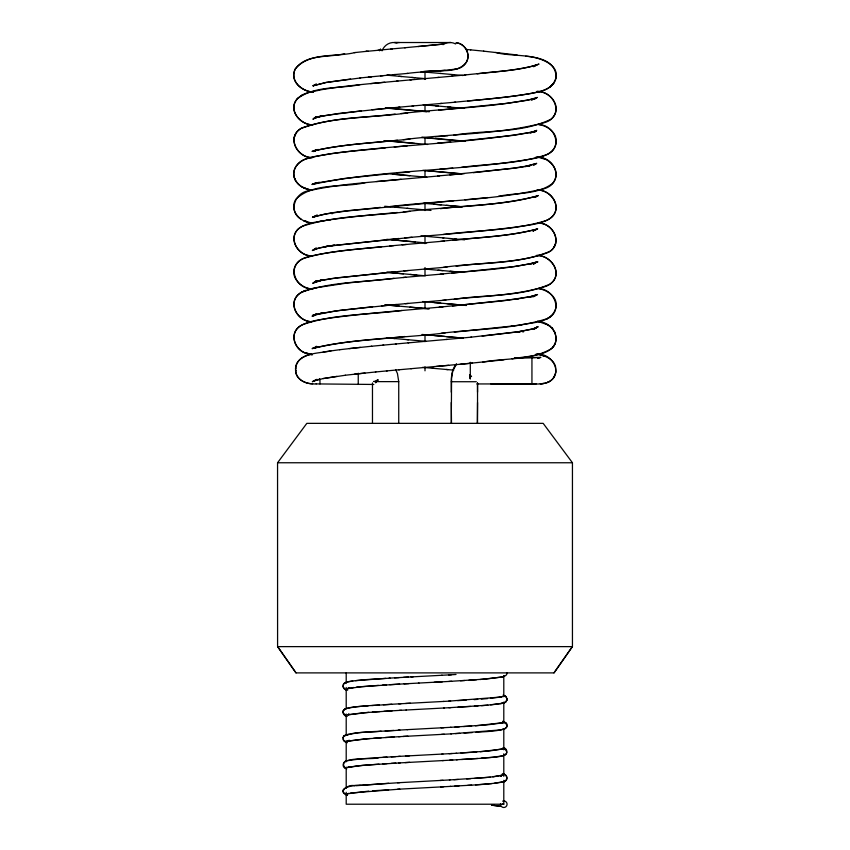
<?xml version="1.0" encoding="UTF-8"?>
<svg xmlns="http://www.w3.org/2000/svg" width="850" height="850" viewBox="0 0 850 850"><rect width="100%" height="100%" fill="white"/><g stroke="black" fill="none" stroke-linecap="round" stroke-linejoin="round"><path stroke-width="1.27" d="M451.265 392.137C451.52 382.744 449.799 371.864 456.291 364.013M477.317 423.353L477.53 402.539M470.294 362.302L470.294 379.036L469.625 375.201L471.569 376.571L469.604 375.222L470.231 377.496M347.661 690.211C342.741 690.359 341.126 683.06 346.407 682.21C360.729 679.129 375.583 679.373 390.129 678.098M312.832 124.961C300.103 124.631 287.449 110.171 297.277 98.717C314.978 85.595 339.309 88.804 359.996 84.681M293.877 109.48L293.941 108.141M294.004 106.792L294.079 105.453M347.002 716.316C331.882 706.095 364.353 706.594 368.294 705.787M343.103 711.206L342.964 712.799M451.276 423.353L451.573 378.176L452.795 370.919L456.45 364.14M502.573 721.289C520.593 731.988 479.241 731.521 476.021 732.339M506.536 723.562L507.057 725.082L506.377 727.451L505.049 728.684L500.969 729.874L450.861 733.879M505.899 701.718L506.876 700.124M507.025 699.168L505.909 696.564L503.136 695.173M506.844 700.389L507.057 698.902M344.314 735.856C341.137 738.257 344.112 742.602 347.438 742.666M343.283 737.131L343.496 740.339L346.194 742.347M407.681 112.933C372.321 117.948 334.783 115.876 301.027 128.509C285.897 137.392 297.489 157.792 312.343 157.728M443.307 267.399C478.656 261.981 516.758 265.158 550.194 251.26C563.295 241.761 552.362 222.987 538.209 222.934M512.051 358.806C526.756 355.767 562.966 356.703 554.731 332.095M467.797 101.001C489.047 98.897 510.351 97.027 531.399 93.404C539.006 91.736 547.899 90.376 553.021 83.927C565.441 65.822 539.484 56.822 525.619 56.249M379.727 50.596L380.471 49.088M379.663 50.724L380.152 49.672M294.217 137.477L294.748 136.255M295.237 134.98L295.768 133.769M553.796 247.403L554.423 246.128M554.954 244.97L555.581 243.684M375.721 382.84L375.902 382.511M380.311 49.374L379.939 50.107L365.808 51.436L368.231 51.202M553.956 377.134L555.847 372.162L555.592 366.828M343.772 736.344C354.928 730.841 368.889 733.061 381.087 731.17M554.455 344.547L555.188 343.326M553.116 346.864L553.839 345.663M545.264 383.233C564.326 377.804 555.114 353.759 537.391 354.025M343.134 737.396L343.921 736.079M553.616 377.666L554.147 376.805M553.966 672.892L572.337 646.627M572.411 646.627L554.03 672.892L295.97 672.892L277.589 646.627L277.557 462.761L306.829 423.353L543.171 423.353L572.443 462.761L572.443 646.627L277.557 646.627M553.786 377.389C549.058 384.614 539.452 384.126 531.941 383.945L476.85 383.945M377.177 380.619L376.082 382.149L378.006 379.939L375.711 380.949M376.614 380.683L377.549 380.237L376.146 380.821M549.748 87.422L554.274 82.556M533.715 66.789L535.372 65.014M519.764 325.051C532.036 322.32 550.619 323.266 555.645 308.848C559.034 298.244 548.463 290.349 539.187 288.766M316.328 346.248L314.585 347.947L316.519 346.821L312.078 348.649C355.513 337.981 400.966 338.47 445.177 332.924M504.826 781.256C509.108 779.365 506.334 773.659 502.329 773.776M348.957 687.724L347.491 688.681L353.781 687.48M349.084 687.629L347.459 688.691L361.377 686.673L399.638 684.101M303.397 291.401C285.781 298.966 295.099 321.002 311.631 321.746M315.562 314.213L313.682 315.902L314.882 314.861M533.545 264.095L535.33 262.501L533.109 263.543L537.912 261.874C505.973 269.811 472.717 270.534 440.119 274.221M533.449 264.18L537.072 261.757L530.559 263.851L533.003 263.309L514.197 266.56L451.934 273.147M316.317 280.829L314.967 282.009L316.986 280.882L312.672 283.284L322.66 279.947L318.314 280.851L331.787 278.556L395.462 271.671M345.015 708.996L343.729 710.026M315.456 150.025L313.565 151.566L318.283 149.451L313.809 150.822C345.376 143.778 377.899 142.534 409.976 139.092M490.652 704.894L500.82 703.609L505.176 702.259M533.959 296.576L536.021 294.971L530.304 296.958M344.76 735.526C362.44 730.511 381.639 731.988 399.882 730.054M348.649 740.679L349.138 740.297L347.671 741.402L349.966 740.488L347.682 741.062L370.101 738.501M504.847 702.525L506.239 701.452M316.381 116.631L312.885 119.244L317.528 116.928L315.159 117.799L325.89 115.419L361.452 110.829M534.331 132.143L536.339 130.634L529.986 132.876L534.363 131.75L514.207 135.267L459.712 141.121M343.793 736.259L345.281 735.122M348.776 740.509L347.788 741.253L363.981 738.979L400.191 736.61M315.987 116.843L313.979 118.331L321.204 116.004L316.466 117.109L338.81 113.433L386.389 108.364M533.811 132.515L536.743 130.347L531.133 132.589L535.617 131.431C467.404 143.831 397.63 144.341 329.014 154.041C317.741 156.549 302.791 156.177 295.736 166.898C289.021 178.075 300.517 189.104 311.366 190.326M297.277 98.717L299.062 97.399M301.187 95.763L302.919 94.488M315.244 84.766L313.013 85.818L316.328 83.884M316.051 280.978L313.937 282.498L320.949 280.288L316.381 281.276L337.121 277.812L408.266 270.512M315.977 380.035L316.625 379.589L312.322 381.724L316.965 379.302M533.587 165.431L536.701 163.327L525.491 166.558L530.113 165.718L516.131 167.971L449.841 174.877M348.957 766.7L347.862 767.423L363.003 765.308L400.35 762.854M534.374 98.866L535.936 97.824M348.808 766.785L347.703 767.518L356.362 765.946L378.983 764.139M378.006 379.939L377.315 380.364M534.448 197.402L537.413 196.063C493.68 207.018 447.78 206.252 403.24 211.979M315.456 215.996L312.471 217.292L325.274 214.03L346.513 211.002L453.677 200.738M532.822 296.894L537.529 294.536L529.667 296.82L516.141 299.168M546.794 318.962L548.739 317.73M549.015 317.539L551.002 316.274M533.715 329.375L537.997 326.719L533.173 328.865L516.789 332.095L520.657 331.489L470.719 337.216M315.531 215.932L317.178 214.912M533.704 329.375L537.869 326.836L532.791 328.971L516.141 332.191L520.041 331.596L482.163 336.09M535.054 229.798L533.311 230.817L537.689 228.863C506.111 237.299 472.94 237.596 440.598 241.411M534.459 66.077L536.605 65.153C513.081 71.294 488.559 72.239 464.504 75.044M314.744 183.664L316.636 182.58L311.897 184.503C384.349 169.139 459.499 171.403 532.483 158.748C541.981 157.133 554.646 153.871 556.229 142.598C557.196 132.441 547.368 125.704 538.316 124.451M315.361 183.207L313.023 184.482L315.424 183.377M534.884 197.359L538.347 195.521C506.802 205.094 472.972 204.542 440.406 208.675M547.666 382.341L549.355 381.48M534.884 229.936L532.822 231.009L537.136 229.086C509.777 236.364 481.121 237.023 453.103 240.284M316.03 215.496L312.598 217.249C334.528 210.673 357.776 210.184 380.375 207.357M314.904 347.682L317.252 346.524L312.917 348.33C342.89 340.733 374.127 339.989 404.749 336.515M534.916 98.589L537.317 97.421L528.264 100.13L505.888 103.466L438.589 110.192M303.322 291.465L311.854 288.586M300.964 292.591L305.713 290.307M314.181 151.098L316.498 150.025L312.024 151.417C339.904 144.319 368.964 143.459 397.449 140.218M494.243 783.317L504.284 781.501M535.468 65.652L539.017 64.037C519.254 70.996 497.749 70.975 477.147 73.823M503.721 781.766L505.399 781.001M537.338 358.339L538.741 357.797L537.976 358.062M537.444 358.286L540.887 357.404L514.888 357.701M501.553 749.381L502.69 748.935L489.441 750.964L455.908 753.302M501.362 749.466L502.531 749.009L480.271 751.729M502.594 703.205C507.716 703.322 508.481 695.799 503.285 695.215M536.127 163.625L526.469 166.111L512.508 168.3L473.322 172.688M347.661 793.762L368.762 791.095M533.364 99.238L531.346 99.971L536.074 98.302C491.746 107.674 446.048 108.375 401.147 113.517M316.104 314.224L312.481 315.435L334.772 311.068L372.629 306.733M500.661 723.393L502.69 722.723L475.447 725.794M502.669 729.502L503.476 729.247M503.912 729.088L504.719 728.832M500.788 723.35L502.031 722.957L486.774 724.923L450.415 727.334M314.479 315.063L322.511 312.949L320.142 313.501L341.052 310.229L396.397 304.481M347.831 793.688L349.074 793.305M538.39 357.914L540.143 357.489M312.97 184.099L319.154 182.272M318.208 379.642L314.309 380.811L323.138 378.569L345.429 375.243M311.344 354.291C304.119 355.672 295.672 360.177 295.598 368.528C297.468 352.038 319.356 353.664 331.096 350.827M501.383 696.862L499.375 697.34L502.339 696.649L501.086 696.947M420.569 72.261C434.488 67.894 456.567 75.82 466.501 61.976C470.794 54.357 465.332 43.956 456.748 42.808M530.464 296.947L534.002 296.055L503.519 300.815L439.089 307.179M346.109 734.825L347.161 734.57M347.384 734.506L348.415 734.251M448.938 707.721L487.114 705.213L502.084 703.311M314.319 288.033L347.129 283.039L405.928 277.249M309.379 289.17L316.689 287.481M500.852 703.609L503.848 702.907M316.784 182.973L344.675 178.436L388.429 173.867M503.487 676.77L486.296 679.012L448.811 681.445M544.977 383.297L540.239 383.817L543.628 383.499M502.616 676.982L480.059 679.501M410.082 211.342C374.446 216.006 337.174 215.146 302.759 226.1C286.62 233.038 295.269 255.659 310.962 255.722M323.138 378.569L336.993 376.348M350.54 792.997L399.829 789.129M454.909 69.264L456.939 68.924M319.494 221.457L323.786 220.777M326.591 220.331L330.586 219.704M323.096 352.017L339.936 349.669M352.782 680.988C349.318 681.594 342.433 681.636 343.092 686.8M454.304 332.106L513.241 325.933M518.213 298.881L452.391 305.979M511.349 326.198L521.847 324.764M344.654 53.688C328.706 57.747 306.053 53.731 295.332 68.903C289.074 81.26 302.122 91.651 313.512 92.119M350.572 79.05L326.411 82.418L313.013 85.818L325.869 82.493L360.644 77.924M354.886 785.867C348.691 783.509 337.036 791.977 347.246 795.101M498.408 196.308C516.216 192.578 537.253 194.947 552.436 183.515C562.966 171.774 549.27 156.761 536.116 156.931M339.596 349.722L360.368 347.374M345.185 375.264L364.969 373.054M503.954 359.816L459.978 364.31M492.873 776.9L502.733 775.126L489.876 777.208L449.384 779.96M355.279 52.498C335.856 57.417 309.113 51.85 295.163 69.116C289.627 81.079 301.899 91.502 313.183 92.066M442.744 44.136L404.664 47.759M349.329 348.574L371.726 346.226M354.471 374.17L375.87 371.949M418.062 46.569L443.583 44.062M354.312 52.636L366.743 51.308M359.901 77.977L371.535 76.797M365.245 182.697C343.049 187.861 313.501 182.272 295.906 199.166C288.596 210.673 300.549 222.328 311.918 223.221L303.609 220.575L307.371 221.754M482.832 362.111C505.506 357.85 531.186 360.602 551.629 348.585C562.668 338.087 551.363 321.714 538.061 321.513M355.481 680.669L385.826 678.353M356.447 687.161L378.431 685.376M355.991 785.74L388.748 783.275M390.819 49.045L392.201 48.907L378.027 50.246M394.581 74.566L393.199 74.704L407.724 73.408M487.932 197.551L464.876 199.803M490.386 698.339L500.544 697.053L448.651 701.165M370.791 76.84L368.379 77.074L383.116 75.671M401.115 179.308C370.324 182.527 339.118 183.908 308.848 190.793C294.886 192.259 287.874 211.82 301.24 219.385M360.209 785.315C355.109 784.391 333.487 788.609 347.48 795.186M406.948 73.461C423.895 71.209 441.161 71.538 458.022 68.637C461.571 67.724 464.652 65.312 466.427 62.103C470.974 54.241 465.046 43.318 455.983 42.819M370.579 83.608L397.938 81.016M371.992 109.735L399.819 107.132M381.629 246.712C360.166 248.901 338.608 250.654 317.39 254.692C309.889 256.317 300.847 257.444 296.246 264.392C288.182 276.261 300.996 288.66 312.906 289.138M384.689 82.238C363.556 84.331 342.369 86.19 321.417 89.728C313.703 91.694 304.842 91.906 298.69 97.591C286.96 107.631 298.743 124.514 311.939 124.769M385.496 147.804C358.785 150.96 331.457 151.672 305.469 159.067C298.01 161.436 291.848 169.341 294.355 177.342M371.195 346.29L383.669 345.089M375.402 371.992L387.345 370.855M380.492 75.894L395.25 74.534M461.688 167.28C490.354 163.561 520.242 163.848 547.761 154.275C563.221 146.667 554.455 124.844 538.9 124.589M376.486 181.507L439.556 175.897M393.773 245.586C363.598 249.252 332.478 249.507 303.259 258.506C286.716 265.466 294.95 288.479 311.153 288.777M381.427 305.883L408.255 303.418M458.724 338.342L471.538 337.131M472.515 363.141L410.858 368.698M451.276 76.277L465.757 74.917M454.219 102.266C482.131 99.418 510.266 97.697 537.795 92.076C545.636 90.546 554.147 86.381 556.091 77.913C556.367 50.479 512.497 57.991 495.773 52.413M395.133 114.059C364.055 118.192 331.521 117.343 301.718 127.978C286.418 136.308 296.374 157.367 311.695 157.59M453.709 135.203C485.679 129.806 521.252 133.705 550.874 119.266C563.763 108.577 550.981 91.364 537.083 91.248M464.461 173.623L437.569 175.982M390.012 206.529C441.108 200.419 493.34 200.377 543.628 188.87C563.784 183.547 557.101 157.919 538.231 157.208L540.611 157.909M397.343 212.489C373.904 214.689 350.434 216.708 327.144 220.192C317.252 222.169 306.17 222.36 298.095 229.202C287.449 239.551 298.775 255.701 311.801 256.126M398.862 238.468L327.261 246.319L331.266 245.671L319.972 247.786L313.289 249.942L316.359 248.019L312.332 250.538L317.571 248.402L327.877 246.224L323.584 246.893L334.486 245.183L330.48 245.799L411.963 237.288M456.152 266.241C486.508 262.034 518.479 263.234 547.559 252.705C563.146 245.703 554.699 223.38 539.155 223.189M394.049 278.322C363.269 282.444 331.043 281.541 301.559 292.219C286.269 300.847 296.618 321.332 311.663 321.778M454.283 299.317C485.786 294.344 520.147 297.203 549.716 284.24C564.496 274.221 551.225 255.202 536.626 255.351M382.691 345.185L396.366 343.921M386.442 370.929L399.574 369.718M490.386 777.155L474.459 778.43M491.714 783.572L475.522 784.869M391.616 48.939L405.439 47.706M396.461 81.164L411.549 79.794M437.676 77.499L452.614 76.139M398.257 107.259L413.631 105.889M440.279 103.519L455.536 102.159M394.241 146.997L407.256 145.817M437.516 143.14L450.723 141.95M396.982 173.081L409.785 171.923M439.663 169.267L452.731 168.098M443.286 234.483C477.371 230.159 512.794 230.732 545.817 220.671C564.963 213.297 554.296 189.975 537.051 189.943M389.853 245.947L406.342 244.449M442.436 300.379C477.031 296.034 512.847 296.554 546.38 286.174C564.602 278.46 554.264 255.946 537.423 255.489M402.029 310.473C369.134 314.84 334.751 313.841 303.057 324.466C286.099 332.042 295.375 353.94 311.652 354.567M441.171 333.296C476.584 328.833 513.347 329.407 547.602 318.548C563.699 310.728 553.934 288.586 538.146 288.554M395.399 344.016L408.733 342.805M446.324 339.479L459.542 338.257M398.671 369.793L411.517 368.645M410.072 79.942L439.078 77.361M412.101 106.016L441.692 103.402M403.431 139.676C450.256 133.546 498.695 134.831 544.531 122.602C563.805 117.172 556.304 92.469 538.624 91.619M435.498 136.829L447.897 135.724M404.855 237.894C441.841 234.483 478.911 231.763 515.769 227.088C526.819 225.112 538.815 224.857 548.792 219.226C564.102 210.088 553.021 189.954 537.561 190.028M402.103 244.832L444.231 241.081M403.941 270.895L447.026 267.07M402.964 277.514L443.519 273.913M405.344 303.673L445.889 300.071M443.179 306.818C405.45 310.356 367.614 313.013 330.044 318.07C319.866 319.759 309.103 320.716 300.05 326.081C288.299 333.837 294.993 351.911 307.966 353.483M408.032 342.879L447.132 339.394M436.379 366.446L448.726 365.341M359.794 785.357L399.797 782.638M373.883 381.321L374.531 381.267M487.581 698.594L481.27 699.104M487.836 705.149L481.525 705.67M368.911 712.321L347.597 714.882L349.095 713.989L347.926 714.776L363.184 712.789L392.286 710.802M456.535 759.804C472.101 758.551 487.9 758.593 503.264 755.629C508.279 755.129 507.928 747.904 502.966 747.66M481.196 758.211C486.051 756.989 516.311 758.689 503.625 747.851M371.779 705.532L379.344 705.022M474.109 699.624L477.785 699.369M372.385 712.066L379.908 711.556M474.364 706.18L478.051 705.925M445.198 70.295L433.277 71.124M476.499 679.756L468.828 680.266M373.66 738.246L381.353 737.726M476.744 751.984L460.934 753.004M477.658 758.466L461.646 759.507M372.672 790.808L388.663 789.778M400.223 756.33C382.914 757.531 365.479 757.849 348.319 760.559C343.389 759.985 340.669 767.157 346.12 768.57M378.845 757.605C374.457 760.251 334.921 755.299 345.291 768.251M471.665 726.049L463.59 726.559M472.217 732.594L464.089 733.104M470.507 706.435L457.948 707.2M466.692 778.94L470.666 778.685M467.627 785.379L471.665 785.124M382.373 685.121L386.484 684.866M383.392 704.756L400.977 703.736M466.204 700.134L457.683 700.644M383.924 711.301L401.423 710.281M382.84 757.35L386.984 757.095M382.84 763.884L387.016 763.629M460.498 680.776L464.737 680.521M391.786 704.257C376.529 705.596 360.953 705.266 345.971 708.634C341.572 709.612 342.55 715.966 346.842 716.274M385.188 730.915L393.816 730.405M385.454 737.471L394.092 736.961M389.087 678.151L408.446 677.067M389.714 684.675L408.914 683.591M454.92 727.069L459.319 726.814M455.388 733.624L459.808 733.359M391.276 756.84L395.696 756.585M391.34 763.364L395.792 763.109M453.889 779.705L458.288 779.45M454.633 786.154L459.096 785.899M394.549 677.832L399.096 677.577M448.609 674.911L456.025 674.486M449.034 753.684L456.599 753.259M449.597 760.197L457.268 759.762M450.064 786.42C467.617 785.145 485.35 784.943 502.743 782.053C507.705 781.926 508.47 774.605 503.296 774.042M535.638 357.669L515.249 357.903M441.586 675.293L451.456 674.751M451.637 681.296L434.18 682.242M398.777 703.853L443.998 701.42M443.434 701.452L450.627 701.048M399.245 710.398L406.438 710.005M443.732 708.008L450.904 707.604M398.31 730.15L407.586 729.629M441.118 727.844L451.021 727.292M398.597 736.706L444.295 734.241M403.197 736.451L407.883 736.185M441.522 734.389L451.446 733.847M398.448 756.415L409.519 755.809M441.83 754.088L452.147 753.514M398.586 762.96L443.466 760.537M405.004 762.599L409.732 762.333M442.329 760.601L452.763 760.017M397.545 782.765L443.041 780.311M440.098 780.47L450.064 779.918M397.545 789.257L443.636 786.771M440.651 786.93L450.744 786.378M403.548 677.333L413.228 676.802M411.007 676.929L442.149 675.261M404.047 683.857L418.997 683.049M418.434 683.081L442.382 681.806M405.641 703.471L410.38 703.216M406.066 710.026L444.295 707.976M407.044 729.661L443.902 727.685M405.482 756.032L442.946 754.024M490.843 383.956L536.095 383.924M316.168 383.913L373.819 384.455M450.776 42.521L394.538 42.521L399.383 42.542M373.936 381.629L398.735 381.629L398.735 423.353M451.276 381.724L476.329 381.724M277.557 462.761L572.443 462.761M503.795 780.343L503.795 804.217L346.205 804.217L346.205 792.285M312.672 383.743C304.821 383.86 295.747 378.983 295.609 370.271C295.811 380.566 307.445 384.593 316.158 383.913M422.11 71.825L440.438 73.461M411.687 77.424L425.765 78.678M423.226 104.72L438.303 106.059M429.324 111.775L385.443 107.823M426.487 111.743L388.195 108.29M421.781 137.254L463.144 140.983M421.749 137.477L465.014 141.376M427.614 144.479L384.869 140.622M424.904 170.468L461.699 173.772M422.79 170.372L461.592 173.867M426.817 177.225L392.785 174.176M423.141 203.256L441.182 204.85M407.033 208.292L431.014 210.428M420.941 235.896L443.796 237.926M426.753 242.983L386.782 239.296M424.32 269.004L442.956 270.661M410.146 274.444L425.361 275.793M422.578 301.516L440.736 303.121M429.346 308.816L386.123 304.991M409.944 307.169L428.358 308.805M421.961 334.454L444.476 336.377M406.948 339.639L426.158 341.349M422.567 367.359L434.084 368.379M440.215 73.429L454.442 74.726M398.905 76.277L414.768 77.701M435.413 105.804L450.904 107.196M414.694 143.438L383.881 140.622M409.817 175.727L389.119 173.836M433.638 204.181L462.326 206.784L446.42 205.328M394.697 207.177L408 208.388M442.563 237.819L456.216 239.052M415.353 241.974L391.043 239.774M437.984 270.141L461.794 272.382M416.787 275.028L386.877 272.319M434.159 302.536L465.757 305.416M434.52 335.569L463.409 338.119M393.454 338.406L408.531 339.788M432.406 368.231L448.003 369.623M387.696 75.246L401.837 76.543M447.674 106.898L463.165 108.322M450.107 271.235L461.72 272.297M403.474 273.838L386.686 272.297M446.888 303.673L466.544 305.501M399.341 306.138L384.721 304.789M446.547 336.642L463.303 338.183M446.324 369.474L453.741 370.154M465.566 49.396L470.772 49.884M454.144 74.683L463.038 75.522M384.742 206.252L395.537 207.251M454.931 238.935L464.631 239.849M387.111 337.822L395.027 338.566M386.771 75.161L389.215 75.384M459.946 108.024L463.888 108.396M470.539 49.863L483.809 51.159M483.576 51.138L517.161 54.995M491.81 805.184L499.821 806.204M491.491 805.152L500.438 806.321M330.916 213.456L332.488 213.679M522.112 331.649L523.558 331.882M537.529 321.226L547.857 324.891M536.201 353.908C543.702 355.257 553.169 358.275 555.507 366.509M306.648 188.732L312.131 190.474M345.748 794.707L346.906 795.005M544.839 356.267L538.762 354.546M345.918 768.517L346.853 768.772M305.469 352.739L312.386 354.769L309.974 354.057M541.928 158.302L544.383 159.014M293.973 176.099C294.908 182.059 299.721 186.777 305.458 188.264M302.143 187.053L309.846 189.89M503.328 721.48L505.824 722.851M502.881 803.579L503.784 804.132M346.439 689.871L344.441 688.946L342.964 686.513M548.059 325.029L552.16 327.951L555.464 333.317M545.774 323.723L550.194 326.219M469.614 375.211L469.763 375.477M506.292 723.403L506.653 723.807L505.463 722.436M277.663 646.627L296.034 672.892M552.16 327.951L552.883 329.152M395.632 369.58L397.439 373.511L398.735 381.629M294.759 178.617L295.131 179.86M470.092 376.646L470.263 378.048M451.265 402.539L451.488 423.353M477.53 392.137L477.53 383.021L477.53 423.353M531.941 357.701L531.941 383.945M503.795 675.537L503.795 696.766M503.795 702.079L503.795 723.297M503.795 728.609L503.795 749.827M503.795 753.812L503.795 776.358M425 71.517L425 79.464M425 104.624L425 111.254M425 137.742L425 144.362M425 170.85L425 177.469M425 202.629L425 210.577M425 235.737L425 243.684M425 267.527L425 275.474M425 301.962L425 308.582M425 335.07L425 341.689M425 366.849L425 370.823M372.47 382.936L372.47 423.353M358.243 373.214L358.243 383.956M346.205 672.892L346.205 683.506M346.205 687.48L346.205 708.709M346.205 714.011L346.205 735.239M346.205 740.541L346.205 761.77M346.205 767.072L346.205 788.301M319.972 379.1L319.972 383.956M502.637 801.157A3.283 3.283 0 0 1 507.025 803.633A3.283 3.283 0 0 1 503.806 807.5A3.283 3.283 0 0 1 500.565 803.643M507.078 672.892A3.283 3.283 0 0 1 503.795 676.164M382.054 50.83A13.133 12.495 -90 0 1 397.024 42.968M442.999 44.689A13.133 12.495 -90 0 1 455.653 43.956M319.122 379.461L319.441 378.951L319.122 379.461M501.882 775.381L500.969 776.347L501.882 775.381M316.795 313.969L312.258 316.147L316.795 313.969M470.22 376.911L470.029 376.359L470.156 376.933M295.619 370.929L295.587 367.922L295.598 370.887"/></g></svg>
